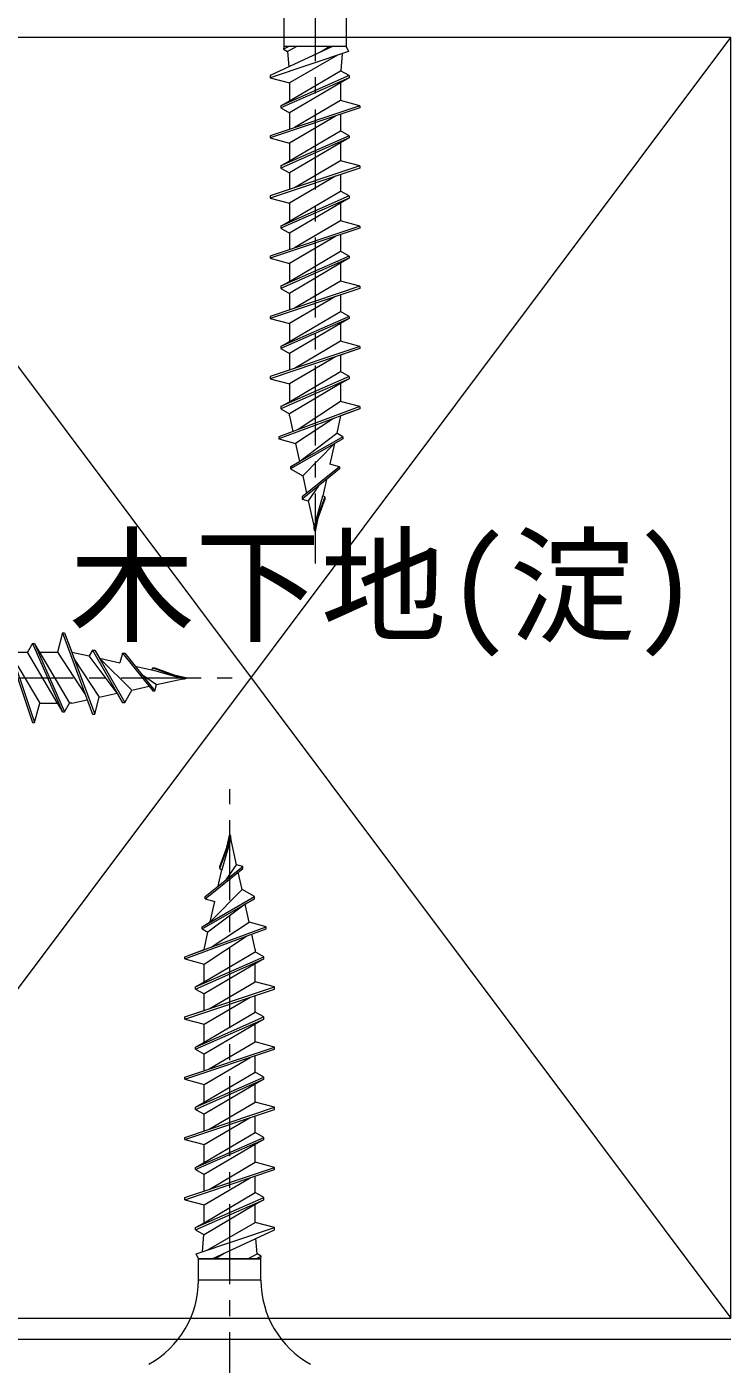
# Model space of a CAD drawing. Units: millimetres, scale not verified. Extents: x -840 to 840, y -594 to 594.
# Drawn here: x -191.4 to -103.8, y -69.8 to 97.3 of the extents above; entities that cross this region are included whole.
import ezdxf
from ezdxf.enums import TextEntityAlignment as Align

# ---------------------------------------------------------------- set-up
doc = ezdxf.new("R2010")
doc.units = ezdxf.units.MM
doc.header["$LTSCALE"] = 2
doc.linetypes.add('CHAIN1', pattern=[8, 5, -1, 1, -1])
for name, color, linetype, lineweight in [('0-0_野地板', 2, 'Continuous', 9), ('0-2_GL鋼板', 7, 'Continuous', 9), ('0-4_部材(ﾋﾞｽ類)', 7, 'Continuous', 9), ('0-5_中心線', 2, 'CHAIN1', 9), ('0-B_文字', 5, 'Continuous', 9)]:
    doc.layers.add(name, color=color, linetype=linetype, lineweight=lineweight)
doc.styles.add('ＭＳ ゴシック', font='')
doc.styles.get('ＭＳ ゴシック').set_extended_font_data('MS Gothic')

msp = doc.modelspace()

# ---------------------------------------------------------------- linework, layer by layer
at = {"layer": '0-0_野地板'}
for p, q in [((-223.365, 96), (-103.365, -64)), ((-223.365, -64), (-103.365, 96))]:
    msp.add_line(p, q, dxfattribs=at)
msp.add_lwpolyline([(-223.365, -64), (-103.365, -64), (-103.365, 96), (-223.365, 96)], close=True, dxfattribs=at)
at = {"layer": '0-2_GL鋼板'}
msp.add_line((-103.365, -66.667), (-231.809, -66.667), dxfattribs=at)
at = {"layer": '0-4_部材(ﾋﾞｽ類)'}
for p, q in [((-159.271, 115.09), (-159.271, 94.854)), ((-151.458, 115.09), (-151.458, 94.854)), ((-151.184, 94.245), (-160.965, 90.961)), ((-158.631, 94.854), (-159.302, 94.531)), ((-151.458, 94.854), (-159.271, 94.854)), ((-157.65, 94.854), (-158.784, 94.232)), ((-158.784, 94.232), (-158.65, 92.307)), ((-152.566, 93.78), (-158.565, 90.318)), ((-153.492, 94.854), (-154.683, 94.158)), ((-151.963, 93.983), (-152.114, 91.814)), ((-151.458, 94.854), (-151.184, 94.245)), ((-151.098, 90.961), (-159.631, 87.201)), ((-158.565, 88.083), (-152.165, 91.843)), ((-152.165, 90.345), (-158.565, 86.585)), ((-158.565, 90.318), (-158.565, 88.083)), ((-151.098, 91.228), (-152.165, 91.843)), ((-152.165, 90.345), (-152.165, 88.111)), ((-149.765, 87.468), (-160.965, 83.708)), ((-149.765, 87.201), (-160.965, 83.441)), ((-159.631, 87.468), (-158.565, 88.083)), ((-152.165, 88.111), (-157.919, 84.73)), ((-149.765, 87.468), (-152.165, 88.111)), ((-149.765, 87.468), (-149.765, 87.201)), ((-158.565, 86.585), (-158.565, 84.513)), ((-152.811, 86.178), (-158.565, 82.798)), ((-152.165, 86.395), (-152.165, 84.323)), ((-151.098, 83.708), (-159.631, 79.948)), ((-158.565, 80.563), (-152.165, 84.323)), ((-151.098, 83.708), (-152.165, 84.323)), ((-151.098, 83.441), (-159.631, 79.681)), ((-152.165, 82.825), (-158.565, 79.065)), ((-158.565, 82.798), (-158.565, 80.563)), ((-152.165, 82.825), (-152.165, 80.591)), ((-159.631, 79.948), (-158.565, 80.563)), ((-152.165, 80.591), (-157.919, 77.21)), ((-149.765, 79.948), (-152.165, 80.591)), ((-149.765, 79.948), (-160.965, 76.188)), ((-149.765, 79.681), (-160.965, 75.921)), ((-158.565, 79.065), (-158.565, 76.993)), ((-152.811, 78.658), (-158.565, 75.278)), ((-152.165, 78.875), (-152.165, 76.803)), ((-149.765, 79.948), (-149.765, 79.681)), ((-151.098, 76.188), (-159.631, 72.428)), ((-151.098, 75.921), (-159.631, 72.161)), ((-158.565, 73.043), (-152.165, 76.803)), ((-152.165, 75.305), (-158.565, 71.545)), ((-158.565, 75.278), (-158.565, 73.043)), ((-151.098, 76.188), (-152.165, 76.803)), ((-152.165, 75.305), (-152.165, 73.071)), ((-149.765, 72.428), (-160.965, 68.668)), ((-149.765, 72.161), (-160.965, 68.401)), ((-159.631, 72.428), (-158.565, 73.043)), ((-152.165, 73.071), (-157.919, 69.69)), ((-149.765, 72.428), (-152.165, 73.071)), ((-149.765, 72.428), (-149.765, 72.161)), ((-158.565, 71.545), (-158.565, 69.473)), ((-152.811, 71.138), (-158.565, 67.758)), ((-152.165, 71.355), (-152.165, 69.283)), ((-151.098, 68.668), (-159.631, 64.908)), ((-158.565, 65.523), (-152.165, 69.283)), ((-151.098, 68.668), (-152.165, 69.283)), ((-151.098, 68.401), (-159.631, 64.641)), ((-152.165, 67.785), (-158.565, 64.025)), ((-158.565, 67.758), (-158.565, 65.523)), ((-152.165, 67.785), (-152.165, 65.551)), ((-159.631, 64.908), (-158.565, 65.523)), ((-152.165, 65.551), (-157.919, 62.17)), ((-149.765, 64.908), (-152.165, 65.551)), ((-149.765, 64.908), (-160.965, 61.148)), ((-149.765, 64.641), (-160.965, 60.881)), ((-158.565, 64.025), (-158.565, 61.953)), ((-152.811, 63.618), (-158.565, 60.238)), ((-152.165, 63.835), (-152.165, 61.763)), ((-149.765, 64.908), (-149.765, 64.641)), ((-151.098, 61.148), (-159.631, 57.388)), ((-151.098, 60.881), (-159.631, 57.121)), ((-158.565, 58.003), (-152.165, 61.763)), ((-152.165, 60.265), (-158.565, 56.505)), ((-158.565, 60.238), (-158.565, 58.003)), ((-151.098, 61.148), (-152.165, 61.763)), ((-152.165, 60.265), (-152.165, 58.031)), ((-149.765, 57.388), (-160.965, 53.628)), ((-149.765, 57.121), (-160.965, 53.361)), ((-159.631, 57.388), (-158.565, 58.003)), ((-152.165, 58.031), (-157.919, 54.65)), ((-149.765, 57.388), (-152.165, 58.031)), ((-149.765, 57.121), (-152.165, 56.315)), ((-149.765, 57.388), (-149.765, 57.121)), ((-158.565, 56.505), (-158.565, 54.433)), ((-152.811, 56.098), (-158.565, 52.718)), ((-152.165, 56.315), (-152.165, 54.243)), ((-151.098, 53.628), (-159.631, 49.868)), ((-158.565, 50.483), (-152.165, 54.243)), ((-151.098, 53.628), (-152.165, 54.243)), ((-151.098, 53.361), (-159.631, 49.601)), ((-152.165, 52.745), (-158.565, 48.985)), ((-158.565, 52.718), (-158.565, 50.483)), ((-152.165, 52.745), (-152.165, 50.511)), ((-159.631, 49.868), (-158.565, 50.483)), ((-152.165, 50.511), (-157.455, 47.016)), ((-149.765, 49.868), (-152.165, 50.511)), ((-149.765, 49.868), (-159.907, 46.108)), ((-149.765, 49.601), (-159.907, 45.841)), ((-158.565, 48.702), (-158.565, 48.985)), ((-158.565, 48.702), (-158.135, 46.764)), ((-152.165, 48.702), (-152.645, 46.535)), ((-149.765, 49.601), (-152.165, 48.711)), ((-152.165, 48.702), (-152.165, 48.711)), ((-149.765, 49.868), (-149.765, 49.601)), ((-153.041, 48.386), (-157.806, 45.278)), ((-151.904, 46.108), (-158.448, 42.348)), ((-151.904, 45.841), (-158.448, 42.081)), ((-157.806, 45.278), (-157.305, 43.021)), ((-157.305, 43.021), (-152.645, 46.535)), ((-152.93, 45.249), (-156.904, 41.213)), ((-152.93, 45.249), (-153.501, 42.674)), ((-151.904, 46.108), (-152.645, 46.535)), ((-158.448, 42.348), (-157.305, 43.021)), ((-152.282, 42.348), (-156.989, 38.588)), ((-152.282, 42.081), (-156.989, 38.321)), ((-152.282, 42.081), (-153.923, 40.77)), ((-152.282, 42.348), (-153.501, 42.674)), ((-152.282, 42.348), (-152.282, 42.081)), ((-156.904, 41.213), (-156.423, 39.04)), ((-153.923, 40.77), (-154.375, 38.731)), ((-154.92, 39.974), (-156.218, 38.114)), ((-154.127, 38.588), (-155.491, 34.828)), ((-155.489, 34.829), (-154.375, 38.731)), ((-154.127, 38.588), (-154.375, 38.731)), ((-154.127, 38.588), (-154.127, 38.321)), ((-156.218, 38.114), (-155.489, 34.829)), ((-154.127, 38.321), (-155.491, 34.561)), ((-155.225, 35.293), (-155.421, 34.52)), ((-154.999, 35.917), (-155.365, 34.268)), ((-155.491, 34.828), (-155.489, 34.829)), ((-155.421, 34.52), (-155.365, 34.268)), ((-194.464, 21.6), (-190.704, 10.4)), ((-194.197, 21.6), (-190.437, 10.4)), ((-190.704, 20.267), (-191.32, 19.2)), ((-190.704, 20.267), (-186.944, 11.733)), ((-190.437, 20.267), (-186.677, 11.733)), ((-186.944, 21.6), (-187.587, 19.2)), ((-186.944, 21.6), (-183.184, 11.458)), ((-186.944, 21.6), (-186.677, 21.6)), ((-186.677, 21.6), (-182.917, 11.458)), ((-186.677, 21.6), (-185.787, 19.2)), ((-193.392, 19.2), (-191.32, 19.2)), ((-193.175, 18.554), (-189.794, 12.8)), ((-187.56, 12.8), (-191.32, 19.2)), ((-189.821, 19.2), (-186.061, 12.8)), ((-189.821, 19.2), (-187.587, 19.2)), ((-187.587, 19.2), (-184.093, 13.91)), ((-185.778, 19.2), (-185.787, 19.2)), ((-185.778, 19.2), (-183.612, 18.72)), ((-183.184, 19.46), (-183.612, 18.72)), ((-180.097, 14.059), (-183.612, 18.72)), ((-183.184, 19.46), (-179.424, 12.917)), ((-182.917, 19.46), (-179.157, 12.917)), ((-182.325, 18.434), (-178.289, 14.46)), ((-182.325, 18.434), (-179.751, 17.864)), ((-179.424, 19.083), (-179.751, 17.864)), ((-179.424, 19.083), (-175.664, 14.376)), ((-179.424, 19.083), (-179.157, 19.083)), ((-179.157, 19.083), (-175.397, 14.376)), ((-179.157, 19.083), (-177.846, 17.441)), ((-185.463, 18.324), (-182.354, 13.559)), ((-177.846, 17.441), (-175.807, 16.989)), ((-175.664, 17.238), (-175.807, 16.989)), ((-171.905, 15.876), (-175.807, 16.989)), ((-175.664, 17.238), (-171.904, 15.874)), ((-175.664, 17.238), (-175.397, 17.238)), ((-175.397, 17.238), (-171.637, 15.874)), ((-177.05, 16.445), (-175.191, 15.147)), ((-175.191, 15.147), (-171.905, 15.876)), ((-172.993, 16.366), (-171.344, 16)), ((-172.37, 16.14), (-171.597, 15.944)), ((-171.904, 15.874), (-171.905, 15.876)), ((-171.597, 15.944), (-171.344, 16)), ((-182.354, 13.559), (-180.097, 14.059)), ((-179.424, 12.917), (-180.097, 14.059)), ((-178.289, 14.46), (-176.116, 14.942)), ((-189.794, 12.8), (-187.56, 12.8)), ((-186.944, 11.733), (-187.56, 12.8)), ((-185.778, 12.8), (-186.061, 12.8)), ((-185.778, 12.8), (-183.841, 13.23)), ((-167.269, -7.588), (-165.905, -3.828)), ((-167.269, -7.855), (-165.905, -4.095)), ((-165.907, -4.096), (-167.021, -7.998)), ((-166.397, -5.184), (-166.031, -3.535)), ((-166.171, -4.56), (-165.975, -3.788)), ((-165.975, -3.788), (-166.031, -3.535)), ((-165.905, -4.095), (-165.907, -4.096)), ((-165.179, -7.381), (-165.907, -4.096)), ((-169.114, -11.348), (-164.407, -7.588)), ((-169.114, -11.615), (-164.407, -7.855)), ((-167.473, -10.037), (-167.021, -7.998)), ((-167.269, -7.855), (-167.269, -7.588)), ((-167.269, -7.855), (-167.021, -7.998)), ((-166.476, -9.241), (-165.179, -7.381)), ((-164.492, -10.48), (-164.973, -8.307)), ((-169.492, -15.108), (-162.948, -11.348)), ((-169.492, -15.375), (-162.948, -11.615)), ((-169.114, -11.348), (-167.473, -10.037)), ((-169.114, -11.615), (-169.114, -11.348)), ((-169.114, -11.615), (-167.895, -11.941)), ((-168.466, -14.516), (-164.492, -10.48)), ((-162.948, -11.615), (-164.091, -12.288)), ((-164.091, -12.288), (-168.751, -15.802)), ((-168.466, -14.516), (-167.895, -11.941)), ((-163.591, -14.545), (-164.091, -12.288)), ((-168.355, -17.653), (-163.591, -14.545)), ((-171.631, -18.868), (-161.49, -15.108)), ((-171.631, -19.135), (-161.49, -15.375)), ((-169.492, -15.375), (-168.751, -15.802)), ((-169.231, -17.969), (-168.751, -15.802)), ((-169.231, -19.778), (-163.941, -16.284)), ((-162.831, -17.969), (-163.261, -16.031)), ((-171.631, -18.868), (-169.231, -17.978)), ((-169.231, -17.969), (-169.231, -17.978)), ((-169.231, -22.012), (-162.831, -18.252)), ((-162.831, -17.969), (-162.831, -18.252)), ((-171.631, -19.135), (-171.631, -18.868)), ((-171.631, -19.135), (-169.231, -19.778)), ((-170.298, -22.628), (-161.765, -18.868)), ((-170.298, -22.895), (-161.765, -19.135)), ((-162.831, -19.751), (-169.231, -23.511)), ((-169.231, -22.012), (-169.231, -19.778)), ((-161.765, -19.135), (-162.831, -19.751)), ((-162.831, -21.985), (-162.831, -19.751)), ((-171.631, -26.388), (-160.431, -22.628)), ((-171.631, -26.655), (-160.431, -22.895)), ((-170.298, -22.895), (-169.231, -23.511)), ((-168.586, -25.365), (-162.831, -21.985)), ((-169.231, -25.582), (-169.231, -23.511)), ((-169.231, -27.298), (-163.477, -23.917)), ((-162.831, -25.772), (-162.831, -23.7)), ((-171.631, -26.388), (-169.231, -25.582)), ((-171.631, -26.655), (-171.631, -26.388)), ((-171.631, -26.655), (-169.231, -27.298)), ((-170.298, -30.148), (-161.765, -26.388)), ((-170.298, -30.415), (-161.765, -26.655)), ((-169.231, -29.532), (-162.831, -25.772)), ((-161.765, -26.655), (-162.831, -27.271)), ((-162.831, -27.271), (-169.231, -31.031)), ((-169.231, -29.532), (-169.231, -27.298)), ((-162.831, -29.505), (-162.831, -27.271)), ((-168.586, -32.885), (-162.831, -29.505)), ((-171.631, -33.908), (-160.431, -30.148)), ((-171.631, -34.175), (-160.431, -30.415)), ((-170.298, -30.415), (-169.231, -31.031)), ((-169.231, -33.102), (-169.231, -31.031)), ((-169.231, -34.818), (-163.477, -31.437)), ((-162.831, -33.292), (-162.831, -31.22)), ((-169.231, -37.052), (-162.831, -33.292)), ((-171.631, -34.175), (-171.631, -33.908)), ((-171.631, -34.175), (-169.231, -34.818)), ((-170.298, -37.668), (-161.765, -33.908)), ((-170.298, -37.935), (-161.765, -34.175)), ((-162.831, -34.791), (-169.231, -38.551)), ((-169.231, -37.052), (-169.231, -34.818)), ((-161.765, -34.175), (-162.831, -34.791)), ((-162.831, -37.025), (-162.831, -34.791)), ((-171.631, -41.428), (-160.431, -37.668)), ((-171.631, -41.695), (-160.431, -37.935)), ((-170.298, -37.935), (-169.231, -38.551)), ((-168.586, -40.405), (-162.831, -37.025)), ((-169.231, -40.622), (-169.231, -38.551)), ((-169.231, -42.338), (-163.477, -38.957)), ((-162.831, -40.812), (-162.831, -38.74)), ((-171.631, -41.695), (-171.631, -41.428)), ((-171.631, -41.695), (-169.231, -42.338)), ((-170.298, -45.188), (-161.765, -41.428)), ((-170.298, -45.455), (-161.765, -41.695)), ((-169.231, -44.572), (-162.831, -40.812)), ((-161.765, -41.695), (-162.831, -42.311)), ((-162.831, -42.311), (-169.231, -46.071)), ((-169.231, -44.572), (-169.231, -42.338)), ((-162.831, -44.545), (-162.831, -42.311)), ((-168.586, -47.925), (-162.831, -44.545)), ((-171.631, -48.948), (-160.431, -45.188)), ((-171.631, -49.215), (-160.431, -45.455)), ((-170.298, -45.455), (-169.231, -46.071)), ((-169.231, -48.142), (-169.231, -46.071)), ((-169.231, -49.858), (-163.477, -46.477)), ((-162.831, -48.332), (-162.831, -46.26)), ((-169.231, -52.092), (-162.831, -48.332)), ((-171.631, -49.215), (-171.631, -48.948)), ((-171.631, -49.215), (-169.231, -49.858)), ((-170.298, -52.708), (-161.765, -48.948)), ((-162.831, -49.831), (-169.231, -53.591)), ((-169.231, -52.092), (-169.231, -49.858)), ((-161.765, -49.215), (-162.831, -49.831)), ((-162.831, -52.065), (-162.831, -49.831)), ((-170.298, -52.975), (-169.231, -53.591)), ((-170.213, -55.992), (-160.431, -52.708)), ((-168.83, -55.528), (-162.831, -52.065)), ((-169.433, -55.73), (-169.282, -53.561)), ((-162.612, -55.979), (-162.747, -54.055)), ((-169.938, -56.601), (-170.213, -55.992)), ((-169.938, -59.268), (-169.938, -56.601)), ((-169.938, -56.601), (-162.125, -56.601)), ((-162.125, -56.601), (-169.938, -56.601)), ((-167.904, -56.601), (-166.713, -55.905)), ((-163.746, -56.601), (-162.612, -55.979)), ((-162.765, -56.601), (-162.094, -56.278)), ((-162.125, -59.268), (-162.125, -56.601)), ((-162.125, -59.268), (-169.938, -59.268))]:
    msp.add_line(p, q, dxfattribs=at)
for points in [[(-153.19, 94.854), (-160.965, 91.228), (-160.965, 90.961), (-158.565, 90.318)], [(-159.271, 94.854), (-159.302, 94.531), (-158.784, 94.232)], [(-151.098, 91.228), (-159.631, 87.468), (-159.631, 87.201), (-158.565, 86.585)], [(-151.098, 91.228), (-151.098, 90.961), (-152.165, 90.345)], [(-160.965, 83.708), (-160.965, 83.441), (-158.565, 82.798)], [(-151.098, 83.708), (-151.098, 83.441), (-152.165, 82.825)], [(-159.631, 79.948), (-159.631, 79.681), (-158.565, 79.065)], [(-160.965, 76.188), (-160.965, 75.921), (-158.565, 75.278)], [(-151.098, 76.188), (-151.098, 75.921), (-152.165, 75.305)], [(-159.631, 72.428), (-159.631, 72.161), (-158.565, 71.545)], [(-160.965, 68.668), (-160.965, 68.401), (-158.565, 67.758)], [(-151.098, 68.668), (-151.098, 68.401), (-152.165, 67.785)], [(-159.631, 64.908), (-159.631, 64.641), (-158.565, 64.025)], [(-160.965, 61.148), (-160.965, 60.881), (-158.565, 60.238)], [(-151.098, 61.148), (-151.098, 60.881), (-152.165, 60.265)], [(-159.631, 57.388), (-159.631, 57.121), (-158.565, 56.505)], [(-160.965, 53.628), (-160.965, 53.361), (-158.565, 52.718)], [(-151.098, 53.628), (-151.098, 53.361), (-152.165, 52.745)], [(-159.631, 49.868), (-159.631, 49.601), (-158.565, 48.985)], [(-159.907, 46.108), (-159.907, 45.841), (-157.806, 45.278)], [(-151.904, 46.108), (-151.904, 45.841), (-152.93, 45.249)], [(-158.448, 42.348), (-158.448, 42.081), (-156.904, 41.213)], [(-156.989, 38.588), (-156.989, 38.321), (-156.218, 38.114)], [(-155.491, 34.828), (-155.491, 34.561), (-155.365, 34.268)], [(-190.704, 20.267), (-190.437, 20.267), (-189.821, 19.2)], [(-183.184, 19.46), (-182.917, 19.46), (-182.325, 18.434)], [(-175.664, 14.376), (-175.397, 14.376), (-175.191, 15.147)], [(-171.904, 15.874), (-171.637, 15.874), (-171.344, 16)], [(-183.184, 11.458), (-182.917, 11.458), (-182.354, 13.559)], [(-179.424, 12.917), (-179.157, 12.917), (-178.289, 14.46)], [(-190.704, 10.4), (-190.437, 10.4), (-189.794, 12.8)], [(-186.944, 11.733), (-186.677, 11.733), (-186.061, 12.8)], [(-165.905, -4.095), (-165.905, -3.828), (-166.031, -3.535)], [(-164.407, -7.855), (-164.407, -7.588), (-165.179, -7.381)], [(-162.948, -11.615), (-162.948, -11.348), (-164.492, -10.48)], [(-169.492, -15.375), (-169.492, -15.108), (-168.466, -14.516)], [(-161.49, -15.375), (-161.49, -15.108), (-163.591, -14.545)], [(-161.765, -19.135), (-161.765, -18.868), (-162.831, -18.252)], [(-170.298, -22.895), (-170.298, -22.628), (-169.231, -22.012)], [(-160.431, -22.895), (-160.431, -22.628), (-162.831, -21.985)], [(-161.765, -26.655), (-161.765, -26.388), (-162.831, -25.772)], [(-170.298, -30.415), (-170.298, -30.148), (-169.231, -29.532)], [(-160.431, -30.415), (-160.431, -30.148), (-162.831, -29.505)], [(-161.765, -34.175), (-161.765, -33.908), (-162.831, -33.292)], [(-170.298, -37.935), (-170.298, -37.668), (-169.231, -37.052)], [(-160.431, -37.935), (-160.431, -37.668), (-162.831, -37.025)], [(-161.765, -41.695), (-161.765, -41.428), (-162.831, -40.812)], [(-170.298, -45.455), (-170.298, -45.188), (-169.231, -44.572)], [(-160.431, -45.455), (-160.431, -45.188), (-162.831, -44.545)], [(-170.298, -52.975), (-161.765, -49.215), (-161.765, -48.948), (-162.831, -48.332)], [(-170.298, -52.975), (-170.298, -52.708), (-169.231, -52.092)], [(-168.206, -56.601), (-160.431, -52.975), (-160.431, -52.708), (-162.831, -52.065)], [(-162.125, -56.601), (-162.094, -56.278), (-162.612, -55.979)]]:
    msp.add_lwpolyline(points, dxfattribs=at)
for centre, start, end in [((-181.938, -59.268), 298.85882, 0), ((-150.125, -59.268), 180, 241.14118)]:
    msp.add_arc(centre, 12, start, end, dxfattribs=at)
at = {"layer": '0-5_中心線'}
for p, q in [((-155.365, 135.014), (-155.365, 30.268)), ((-243.588, 16), (-165.721, 16)), ((-166.031, -75.779), (-166.031, 2.088))]:
    msp.add_line(p, q, dxfattribs=at)

# ---------------------------------------------------------------- texts
at = {"layer": '0-B_文字', "color": 7, "style": 'ＭＳ ゴシック'}
msp.add_text('木下地(淀)', height=11.54, dxfattribs=at).set_placement((-186.128, 18.262), align=Align.BOTTOM_LEFT)

doc.saveas('drawing.dxf')
